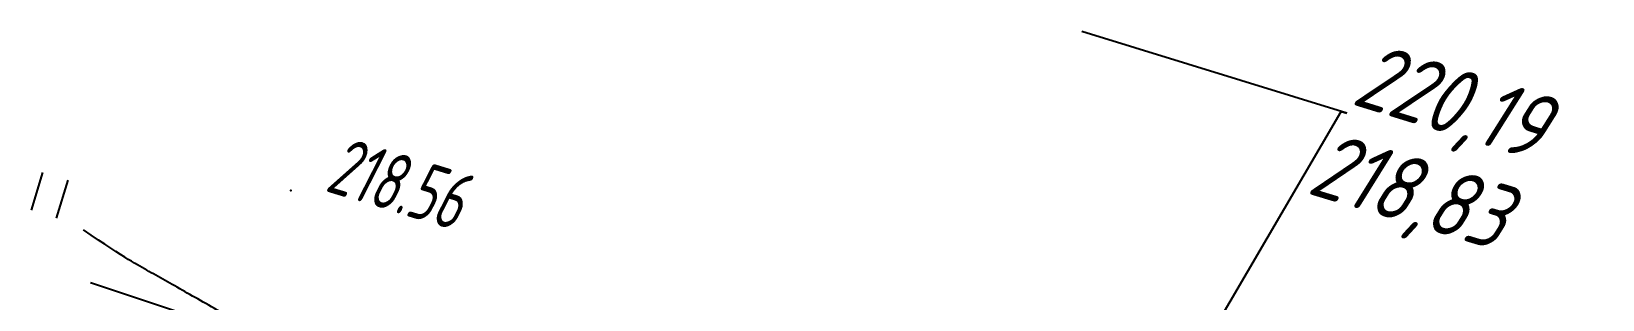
# Model space of a CAD drawing. Header units: millimetres. Extents: x -1799 to 6962, y -1020 to 4121.
# Drawn here: x -1489.6 to -1394.3, y 3885.2 to 3901.5 of the extents above; entities that cross this region are included whole.
import ezdxf
from ezdxf import colors
from ezdxf.entities.mleader import LeaderData, LeaderLine
from ezdxf.math import Vec2, Vec3

# ---------------------------------------------------------------- set-up
doc = ezdxf.new("R2010")
doc.units = ezdxf.units.MM
doc.linetypes.add('CONTI', pattern=[0])
for name, color, linetype in [('GOR_BDEFAULT', 212, 'CONTI'), ('PI_OTDEFAULT', 172, 'CONTI'), ('PI_TTDEFAULT', 5, 'CONTI'), ('PLN_O', 7, 'CONTI'), ('ZAPSKDEFAULT', 7, 'CONTI')]:
    doc.layers.add(name, color=color, linetype=linetype)
doc.layers.add('Отметки', color=5, linetype='Continuous', lineweight=30)
doc.styles.add('eskd', font='spds.shx', dxfattribs={"width": 1.2, "oblique": 15})
doc.styles.add('ГОСТ', font='', dxfattribs={"oblique": 15, "height": 4})
doc.styles.get('ГОСТ').set_extended_font_data('GOST type A')

# ---------------------------------------------------------------- blocks, each defined once
blk = doc.blocks.new('BL_2011')
at = {"color": 0}
for p, q in [((0, 0), (0, 2.4)), ((1.6, 0), (1.6, 2.4))]:
    blk.add_line(p, q, dxfattribs=at)
blk = doc.blocks.new('_None')

msp = doc.modelspace()

# ---------------------------------------------------------------- linework, layer by layer
at = {"layer": 'GOR_BDEFAULT', "color": 212, "elevation": 218, "flags": 128}
msp.add_lwpolyline([(-1463.428299623591, 3876.409211734695), (-1463.548299623586, 3876.479210735683), (-1463.6882996236, 3876.549218735111), (-1463.838299623565, 3876.639214735863), (-1463.998299623598, 3876.729210735683), (-1464.178299623591, 3876.829216734891), (-1464.358299623584, 3876.929215735209), (-1464.558299623595, 3877.039216734854), (-1464.778299623567, 3877.159211734695), (-1464.998299623598, 3877.279213735287), (-1465.228299623579, 3877.409211734695), (-1465.46829962357, 3877.549218735111), (-1465.71829962357, 3877.689217735467), (-1465.978299623579, 3877.829216734891), (-1466.248299623598, 3877.979210735683), (-1466.518299623558, 3878.129212735606), (-1466.798299623586, 3878.279213735287), (-1467.088299623565, 3878.439217735467), (-1467.378299623602, 3878.599213735585), (-1467.668299623581, 3878.759217735765), (-1467.96829962357, 3878.919213734952), (-1468.268299623558, 3879.089211735328), (-1468.578299623556, 3879.259217735765), (-1468.878299623602, 3879.419213734952), (-1469.1882996236, 3879.589211735328), (-1469.498299623598, 3879.759217735765), (-1469.798299623586, 3879.929215735209), (-1470.108299623584, 3880.089211735328), (-1470.408299623572, 3880.259217735765), (-1470.70829962356, 3880.419213734952), (-1470.998299623598, 3880.579216734891), (-1471.288299623577, 3880.739212735009), (-1471.578299623556, 3880.889214735863), (-1471.858299623584, 3881.049218735111), (-1472.138299623553, 3881.199212734972), (-1472.408299623572, 3881.349213735585), (-1472.678299623591, 3881.489212735009), (-1472.948299623551, 3881.639214735863), (-1473.20829962356, 3881.779213735287), (-1473.46829962357, 3881.919213734952), (-1473.71829962357, 3882.059212735307), (-1473.96829962357, 3882.189217735467), (-1474.20829962356, 3882.319214735565), (-1474.448299623551, 3882.449212734972), (-1474.6882996236, 3882.579216734891), (-1474.918299623581, 3882.70921473523), (-1475.148299623563, 3882.829216734891), (-1475.378299623602, 3882.949212734972), (-1475.598299623574, 3883.069214735565), (-1475.818299623605, 3883.189217735467), (-1476.028299623567, 3883.309212735307), (-1476.238299623588, 3883.419213734952), (-1476.448299623551, 3883.529213735287), (-1476.658299623572, 3883.639214735863), (-1476.858299623584, 3883.749215735507), (-1477.058299623595, 3883.859215734911), (-1477.248299623598, 3883.969216735487), (-1477.4382996236, 3884.069214735565), (-1477.628299623602, 3884.179215735209), (-1477.818299623605, 3884.279213735287), (-1478.008299623549, 3884.379212735606), (-1478.1882996236, 3884.479210735683), (-1478.368299623593, 3884.579216734891), (-1478.538299623577, 3884.679215735209), (-1478.71829962357, 3884.779213735287), (-1478.888299623553, 3884.869217735169), (-1479.058299623595, 3884.969216735487), (-1479.21829962357, 3885.059212735307), (-1479.388299623553, 3885.159211734695), (-1479.548299623586, 3885.249215735507), (-1479.70829962356, 3885.339211735328), (-1479.868299623593, 3885.429215735209), (-1480.028299623567, 3885.51921173503), (-1480.1882996236, 3885.609215734911), (-1480.338299623565, 3885.699212734972), (-1480.498299623598, 3885.789216734854), (-1480.648299623563, 3885.869217735169), (-1480.798299623586, 3885.95921473523), (-1480.948299623551, 3886.039216734854), (-1481.098299623574, 3886.129212735606), (-1481.248299623598, 3886.20921473523), (-1481.388299623553, 3886.289216734854), (-1481.538299623577, 3886.379212735606), (-1481.678299623591, 3886.45921473523), (-1481.818299623605, 3886.539216734854), (-1481.95829962356, 3886.619217735169), (-1482.098299623574, 3886.699212734972), (-1482.238299623588, 3886.76921173503), (-1482.378299623602, 3886.849213735585), (-1482.518299623558, 3886.929215735209), (-1482.648299623563, 3886.999215735507), (-1482.788299623577, 3887.079216734891), (-1482.928299623591, 3887.159211734695), (-1483.068299623605, 3887.239212735009), (-1483.21829962357, 3887.329216734891), (-1483.388299623553, 3887.429215735209), (-1483.568299623605, 3887.539216734854), (-1483.768299623558, 3887.659211734695), (-1483.988299623588, 3887.799218735111), (-1484.238299623588, 3887.95921473523), (-1484.518299623558, 3888.139214735863), (-1484.838299623565, 3888.339211735328), (-1485.1882996236, 3888.579216734891), (-1485.578299623556, 3888.829216734891), (-1486.018299623558, 3889.119217735169), (-1486.498299623598, 3889.449212734972)], dxfattribs=at)
at = {"layer": 'PI_TTDEFAULT', "color": 5}
msp.add_point((-1473.908299623572, 3891.849213735585, 218.562), dxfattribs=at)
at = {"layer": 'PLN_O'}
msp.add_line((-1486.068299623605, 3886.259217735765), (-1470.888299623553, 3881.199212734972), dxfattribs=at)

# ---------------------------------------------------------------- block references
at = {"layer": 'ZAPSKDEFAULT', "color": 7, "rotation": 342.9999999999999}
msp.add_blockref('BL_2011', (-1489.648299623563, 3890.639214735863), dxfattribs=at)

# ---------------------------------------------------------------- texts
at = {"layer": 'PI_OTDEFAULT', "color": 172, "style": 'eskd', "oblique": 10, "width": 0.8}
msp.add_text('218.56', height=3.5, rotation=342.9999999999999, dxfattribs=at).set_placement((-1471.908299623572, 3891.839211735328))
at = {"layer": 'Отметки', "color": 0, "style": 'ГОСТ', "oblique": 15}
msp.add_text('218,83', height=4, rotation=343.1370244564859, dxfattribs=at).set_placement((-1412.34413305512, 3891.700979367283, 126.574))

# ---------------------------------------------------------------- leaders
at = {"layer": 'Отметки', "ltscale": 0.2}
ml = msp.add_multileader_mtext('Standard', dxfattribs=at)
ml.set_content('220,19', color=256, style='ГОСТ')
ml.set_leader_properties()
ml.set_arrow_properties(name='NONE')
ml.build(insert=Vec2(0, 0))
ml.multileader.update_dxf_attribs({"text_left_attachment_type": 6, "text_right_attachment_type": 6, "dogleg_length": 0.36, "arrow_head_size": 2})
ctx = ml.context
ctx.base_point, ctx.arrow_head_size, ctx.landing_gap_size, ctx.plane_origin, ctx.plane_x_axis, ctx.plane_y_axis = Vec3(-1409.826383289545, 3896.550752218562), 2, 0, Vec3(-1415.609295985885, 3817.172758852516), Vec3(0.955401452036347, -0.2953101174136095), Vec3(0.2953101174136095, 0.955401452036347)
ctx.left_attachment, ctx.right_attachment = 6, 6
notes = []
notes.append((ctx, [(0, (1, 1, 0), (-1410.170327812279, 3896.657063860831), (0.955401452036347, -0.2953101174136095), 0.36, [(0, [(-1433.382759935243, 3856.854976758746)], 0, [])])]))
ctx.mtext.insert, ctx.mtext.text_direction, ctx.mtext.rotation, ctx.mtext.line_spacing_style, ctx.mtext.flow_direction = Vec3(-1408.467830097497, 3900.946008648177), Vec3(0.955401452036347, -0.2953101174136095), 5.983405210958495, 2, 5
for ctx, leaders in notes:
    for number, flags, end, landing, length, lines in leaders:
        leader = LeaderData()
        leader.index, (leader.has_last_leader_line, leader.has_dogleg_vector, leader.attachment_direction) = number, flags
        leader.last_leader_point, leader.dogleg_vector, leader.dogleg_length = Vec3(end), Vec3(landing), length
        for number, points, colour, breaks in lines:
            line = LeaderLine()
            line.index, line.vertices, line.color, line.breaks = number, Vec3.list(points), colors.encode_raw_color(colour), breaks
            leader.lines.append(line)
        ctx.leaders.append(leader)

doc.saveas('drawing.dxf')
